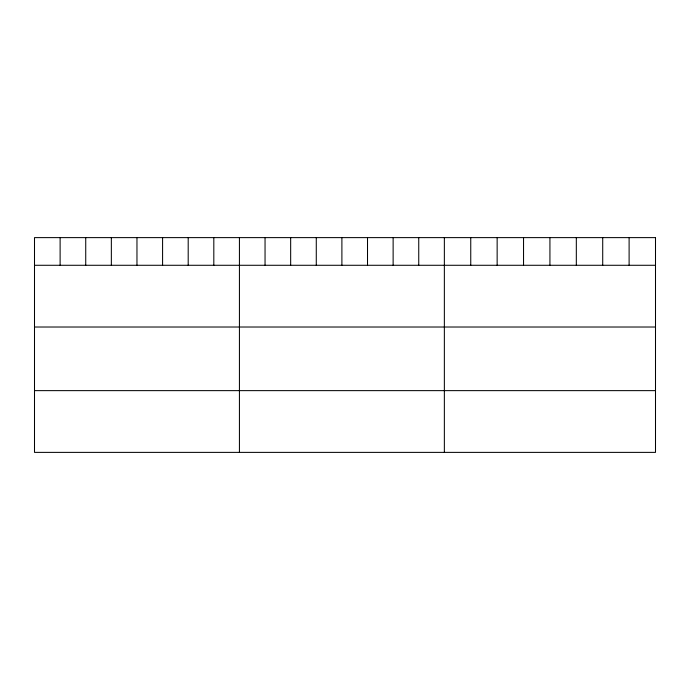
<?xml version="1.0" encoding="UTF-8"?>
<svg xmlns="http://www.w3.org/2000/svg" width="690" height="690" viewBox="0 0 690 690"><rect width="100%" height="100%" fill="white"/><g stroke="black" fill="none" stroke-linecap="round" stroke-linejoin="round"><path stroke-width="1.03" d="M34.5 265.279L655.5 265.279M34.5 327.017L655.5 327.017M34.5 390.635L655.5 390.635M629.107 237.619L629.107 265.279M602.715 237.619L602.715 265.279M576.323 237.619L576.323 265.279M549.93 237.619L549.93 265.279M523.538 237.619L523.538 265.279M497.145 237.619L497.145 265.279M470.752 237.619L470.752 265.279M444.36 237.619L444.36 452.381M418.744 237.619L418.744 265.279M393.128 237.619L393.128 265.279M367.511 237.619L367.511 265.279M341.895 237.619L341.895 265.279M316.279 237.619L316.279 265.279M290.663 237.619L290.663 265.279M265.046 237.619L265.046 265.279M239.43 237.619L239.43 452.381M213.814 237.619L213.814 265.279M188.197 237.619L188.197 265.279M162.581 237.619L162.581 265.279M136.965 237.619L136.965 265.279M111.349 237.619L111.349 265.279M85.733 237.619L85.733 265.279M60.116 237.619L60.116 265.279M655.5 237.619L34.5 237.619L34.5 452.381L655.5 452.381L655.5 237.619"/></g></svg>
